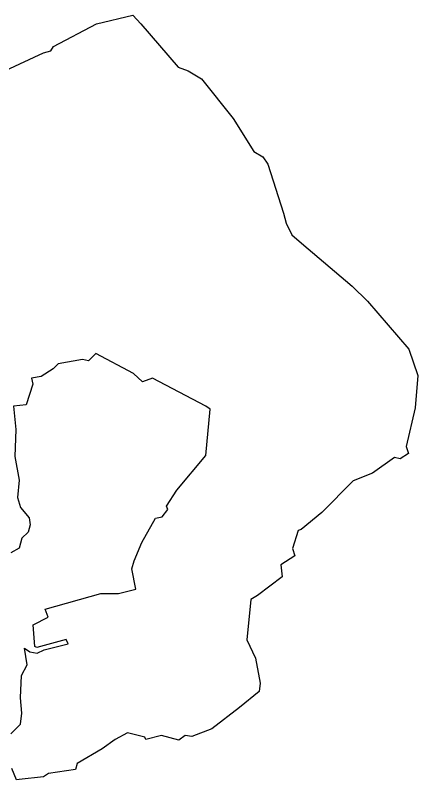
# Model space of a CAD drawing. Header units: metres. Extents: x 314013 to 319180, y 1897866 to 1902766.
# Drawn here: x 316596 to 319180, y 1897866 to 1902766 of the extents above; entities that cross this region are included whole.
import ezdxf

# ---------------------------------------------------------------- set-up
doc = ezdxf.new("R2010")
doc.units = ezdxf.units.M
doc.layers.add('VILLAGE BOUNDRY', color=10, linetype='Continuous')

msp = doc.modelspace()

# ---------------------------------------------------------------- linework, layer by layer
at = {"layer": 'VILLAGE BOUNDRY', "color": 3, "flags": 128}
msp.add_lwpolyline([(317117.8, 1902711.5), (317351.5, 1902765.5)], dxfattribs=at)
at = {"layer": 'VILLAGE BOUNDRY', "color": 3}
for points in [[(317351.5, 1902765.5, 0), (317403, 1902711.1, 0), (317642.9, 1902433, 0), (317706.3, 1902408.7, 0), (317792.2, 1902358.4, 0), (317994.3, 1902104.4, 0), (318126.8, 1901892.8, 0), (318185.3, 1901857.4, 0), (318218.4, 1901811, 0), (318319, 1901497, 0), (318335, 1901433.2, 0), (318371.8, 1901358.5, 0), (318433, 1901304.4, 0), (318759.3, 1901029.8, 0), (318858, 1900933.9, 0), (319123.5, 1900624.5, 0), (319179.7, 1900457.1, 0)], [(316532.9, 1902411.5, 0), (316777.9, 1902525.2, 0), (316823.7, 1902537.2, 0), (316842.6, 1902565.9, 0), (317117.8, 1902711.5, 0)], [(316568.5, 1898159.3, 0), (316630.7, 1898222.1, 0), (316638.8, 1898293, 0), (316630.3, 1898390.9, 0), (316635.7, 1898534.6, 0), (316672.2, 1898601.3, 0), (316656.3, 1898709.5, 0), (316690.7, 1898684.6, 0), (316737.6, 1898677.2, 0), (316781.8, 1898698.7, 0), (316936.3, 1898736.4, 0), (316923.2, 1898764.9, 0), (316734.4, 1898713, 0), (316722.3, 1898720.2, 0), (316711, 1898859.6, 0), (316807.9, 1898907.7, 0), (316789, 1898958, 0), (317146.3, 1899058.5, 0), (317259, 1899060.2, 0), (317369.8, 1899087.4, 0), (317345.3, 1899216.8, 0), (317358.8, 1899268.4, 0), (317409.6, 1899385.7, 0), (317495.5, 1899543.3, 0), (317539.6, 1899551.2, 0), (317576.6, 1899598.8, 0), (317566.1, 1899619.2, 0), (317633.5, 1899722.7, 0), (317818.5, 1899944.9, 0), (317847.8, 1900241.6, 0), (317819.7, 1900261, 0), (317478.1, 1900438.6, 0), (317413.8, 1900416.3, 0), (317356.1, 1900469, 0), (317113.3, 1900597.9, 0), (317065.3, 1900550.1, 0), (317027.8, 1900560.2, 0), (316871.9, 1900532.2, 0), (316838.7, 1900499.1, 0), (316761.7, 1900450.6, 0), (316701.1, 1900439.3, 0), (316709.2, 1900400.5, 0), (316667.1, 1900268.2, 0), (316585, 1900260.3, 0), (316600.8, 1900110.5, 0), (316594.1, 1899938.4, 0), (316621.5, 1899786.4, 0), (316611.6, 1899674.1, 0), (316629.8, 1899611.5, 0), (316685.5, 1899545.1, 0), (316692, 1899500.2, 0), (316680.1, 1899453.3, 0), (316639.4, 1899414.3, 0), (316621.5, 1899349.6, 0), (316568.5, 1899319.6, 0)], [(319179.7, 1900457.1, 0), (319163.6, 1900249.2, 0), (319104.6, 1900001.4, 0), (319120.4, 1899956.9, 0), (319067.3, 1899922, 0), (319031, 1899931.3, 0), (318890, 1899831, 0), (318764.7, 1899782.4, 0), (318564.6, 1899578.4, 0), (318431.3, 1899470.1, 0), (318413.1, 1899464.1, 0), (318375.8, 1899348.2, 0), (318391.1, 1899301.3, 0), (318301.9, 1899243.4, 0), (318309.2, 1899166.4, 0), (318151.6, 1899047.2, 0), (318108.4, 1899021.6, 0), (318083.6, 1898762.6, 0), (318137.6, 1898645, 0), (318168.5, 1898484.3, 0), (318161.5, 1898431.4, 0), (318035, 1898328.6, 0), (317857.3, 1898191.2, 0), (317729.3, 1898142.2, 0), (317686.4, 1898149.2, 0), (317646.6, 1898118.9, 0), (317534.5, 1898149.1, 0), (317435, 1898124.6, 0), (317428.1, 1898137.5, 0), (317316.1, 1898166.2, 0), (317236.5, 1898122.8, 0), (317154.7, 1898063.9, 0), (316992.8, 1897970.3, 0), (316983.7, 1897930.3, 0), (316809.1, 1897905.1, 0), (316776.7, 1897884.1, 0), (316621.6, 1897866.6, 0), (316604.8, 1897865.9, 0), (316574.1, 1897937.7, 0)]]:
    msp.add_polyline3d(points, dxfattribs=at)

doc.saveas('drawing.dxf')
